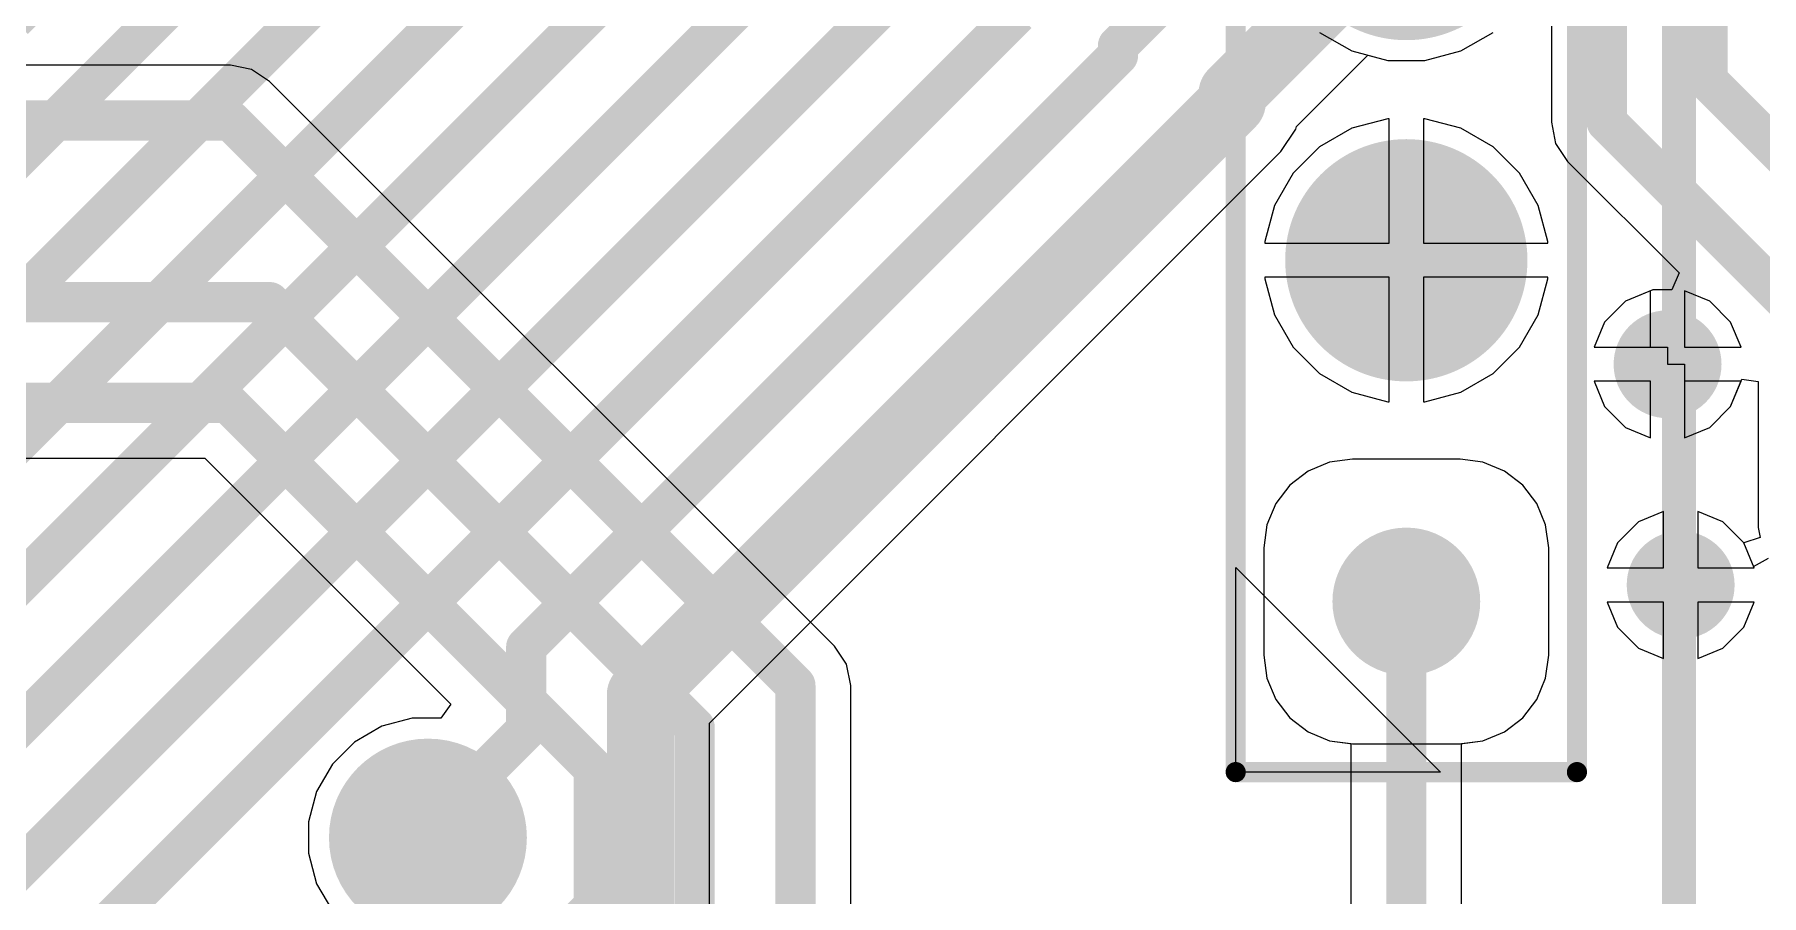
# Model space of a CAD drawing. Header units: inches. Extents: x -0.01 to 4.3, y -0.01 to 7.88.
# Drawn here: x 2.57 to 3.077, y 3.334 to 3.587 of the extents above; entities that cross this region are included whole.
import ezdxf

# ---------------------------------------------------------------- set-up
doc = ezdxf.new("R2010")
doc.units = ezdxf.units.IN
doc.header["$MEASUREMENT"] = 0
for name, color, linetype in [('Bottom Layer', 5, 'Continuous'), ('Bottom Solder', 6, 'Continuous'), ('Mechanical 29', 56, 'Continuous'), ('Multi-Layer', 9, 'Continuous'), ('Pad Holes', 156, 'Continuous'), ('Top Layer', 1, 'Continuous'), ('Top Overlay', 2, 'Continuous'), ('Top Solder', 216, 'Continuous'), ('Via Holes', 16, 'Continuous')]:
    doc.layers.add(name, color=color, linetype=linetype)

# ---------------------------------------------------------------- blocks, each defined once
blk = doc.blocks.new('PLS_12_2')
at = {"layer": 'Bottom Layer'}
h = blk.add_hatch(color=5, dxfattribs=at)
edge = h.paths.add_edge_path()
edge.add_arc((-0.45, 0), 0.031496, 0, 360)
at = {"layer": 'Bottom Solder'}
h = blk.add_hatch(color=6, dxfattribs=at)
edge = h.paths.add_edge_path()
edge.add_arc((-0.45, 0), 0.035496, 0, 360)
h = blk.add_hatch(color=6, dxfattribs=at)
edge = h.paths.add_edge_path()
edge.add_arc((-0.35, 0), 0.035496, 0, 360)
at = {"layer": 'Multi-Layer'}
h = blk.add_hatch(color=9, dxfattribs=at)
edge = h.paths.add_edge_path()
edge.add_arc((-0.45, 0), 0.031496, 0, 360)
at = {"layer": 'Pad Holes'}
h = blk.add_hatch(color=7, dxfattribs=at)
edge = h.paths.add_edge_path()
edge.add_arc((-0.55, 0), 0.0216535, 0, 360)
h = blk.add_hatch(color=7, dxfattribs=at)
edge = h.paths.add_edge_path()
edge.add_arc((-0.45, 0), 0.0216535, 0, 360)
at = {"layer": 'Top Layer'}
h = blk.add_hatch(color=1, dxfattribs=at)
edge = h.paths.add_edge_path()
edge.add_arc((-0.45, 0), 0.031496, 0, 360)
at = {"layer": 'Top Solder'}
h = blk.add_hatch(color=216, dxfattribs=at)
edge = h.paths.add_edge_path()
edge.add_arc((-0.45, 0), 0.035496, 0, 360)
h = blk.add_hatch(color=216, dxfattribs=at)
edge = h.paths.add_edge_path()
edge.add_arc((-0.35, 0), 0.035496, 0, 360)
at = {"layer": 'Mechanical 29'}
for p, q in [((-0.6, -0.01), (-0.6, 0.05)), ((-0.6, 0.05), (-0.54, 0.05)), ((-0.54, 0.05), (-0.6, -0.01))]:
    blk.add_line(p, q, dxfattribs=at)
for points in [[(-0.6, 0.05, 0.0059055, 0.0059055, 0), (0.6, 0.05, 0.0059055, 0.0059055, 0)], [(-0.6, 0.05, 0.0059055, 0.0059055, 0), (-0.6, -0.05, 0.0059055, 0.0059055, 0)], [(-0.6, -0.05, 0.0059055, 0.0059055, 0), (0.6, -0.05, 0.0059055, 0.0059055, 0)]]:
    blk.add_lwpolyline(points, format="xyseb", dxfattribs=at)
for points in [[(-0.6014764, 0.05, 0.0029527, 0.0029527, 1), (-0.5985236, 0.05, 0.0029527, 0.0029527, 1)], [(-0.6014764, 0.05, 0.0029527, 0.0029527, 1), (-0.5985236, 0.05, 0.0029527, 0.0029527, 1)], [(-0.6014764, -0.05, 0.0029527, 0.0029527, 1), (-0.5985236, -0.05, 0.0029527, 0.0029527, 1)], [(-0.6014764, -0.05, 0.0029527, 0.0029527, 1), (-0.5985236, -0.05, 0.0029527, 0.0029527, 1)]]:
    blk.add_lwpolyline(points, format="xyseb", close=True, dxfattribs=at)
at = {"layer": 'Top Overlay'}
for points in [[(-0.6, 0.05, 0.0059055, 0.0059055, 0), (-0.6, -0.05, 0.0059055, 0.0059055, 0)], [(-0.6, 0.05, 0.0059055, 0.0059055, 0), (0.6, 0.05, 0.0059055, 0.0059055, 0)], [(-0.6, -0.05, 0.0059055, 0.0059055, 0), (0.6, -0.05, 0.0059055, 0.0059055, 0)]]:
    blk.add_lwpolyline(points, format="xyseb", dxfattribs=at)
for points in [[(-0.6014764, 0.05, 0.0029527, 0.0029527, 1), (-0.5985236, 0.05, 0.0029527, 0.0029527, 1)], [(-0.6014764, 0.05, 0.0029527, 0.0029527, 1), (-0.5985236, 0.05, 0.0029527, 0.0029527, 1)], [(-0.6014764, -0.05, 0.0029527, 0.0029527, 1), (-0.5985236, -0.05, 0.0029527, 0.0029527, 1)], [(-0.6014764, -0.05, 0.0029527, 0.0029527, 1), (-0.5985236, -0.05, 0.0029527, 0.0029527, 1)]]:
    blk.add_lwpolyline(points, format="xyseb", close=True, dxfattribs=at)
blk = doc.blocks.new('B___P____4')
at = {"layer": 'Top Overlay'}
blk.add_lwpolyline([(-0.4, -1.05, 0.01, 0.01, 0), (-0.4, 1.05, 0.01, 0.01, 0)], format="xyseb", dxfattribs=at)

msp = doc.modelspace()

# ---------------------------------------------------------------- hatches: boundary and pattern name
at = {"layer": 'Bottom Layer'}
h = msp.add_hatch(color=5, dxfattribs=at)
edge = h.paths.add_edge_path()
edge.add_arc((3.049, 3.49), 0.011811, 0, 360)
h = msp.add_hatch(color=5, dxfattribs=at)
edge = h.paths.add_edge_path()
edge.add_arc((3.0528374, 3.4253056), 0.011811, 0, 360)
h = msp.add_hatch(color=5, dxfattribs=at)
edge = h.paths.add_edge_path()
edge.add_arc((2.6857184, 3.3512815), 0.025, 0, 360)
at = {"layer": 'Bottom Solder'}
h = msp.add_hatch(color=6, dxfattribs=at)
edge = h.paths.add_edge_path()
edge.add_arc((3.049, 3.49), 0.015811, 0, 360)
h = msp.add_hatch(color=6, dxfattribs=at)
edge = h.paths.add_edge_path()
edge.add_arc((3.0528374, 3.4253056), 0.015811, 0, 360)
h = msp.add_hatch(color=6, dxfattribs=at)
edge = h.paths.add_edge_path()
edge.add_arc((2.6857184, 3.3512815), 0.029, 0, 360)
at = {"layer": 'Top Layer'}
h = msp.add_hatch(color=1, dxfattribs=at)
edge = h.paths.add_edge_path()
edge.add_arc((3.049, 3.49), 0.011811, 0, 360)
h = msp.add_hatch(color=1, dxfattribs=at)
edge = h.paths.add_edge_path()
edge.add_arc((3.0528374, 3.4253056), 0.011811, 0, 360)
h = msp.add_hatch(color=1, dxfattribs=at)
edge = h.paths.add_edge_path()
edge.add_arc((2.6857184, 3.3512815), 0.025, 0, 360)
at = {"layer": 'Top Solder'}
h = msp.add_hatch(color=216, dxfattribs=at)
edge = h.paths.add_edge_path()
edge.add_arc((3.049, 3.49), 0.015811, 0, 360)
h = msp.add_hatch(color=216, dxfattribs=at)
edge = h.paths.add_edge_path()
edge.add_arc((3.0528374, 3.4253056), 0.015811, 0, 360)
h = msp.add_hatch(color=216, dxfattribs=at)
edge = h.paths.add_edge_path()
edge.add_arc((2.6857184, 3.3512815), 0.029, 0, 360)
at = {"layer": 'Via Holes'}
h = msp.add_hatch(color=7, dxfattribs=at)
edge = h.paths.add_edge_path()
edge.add_arc((3.049, 3.49), 0.0059055, 0, 360)
h = msp.add_hatch(color=7, dxfattribs=at)
edge = h.paths.add_edge_path()
edge.add_arc((3.0528374, 3.4253056), 0.0059055, 0, 360)
h = msp.add_hatch(color=7, dxfattribs=at)
edge = h.paths.add_edge_path()
edge.add_arc((2.6857184, 3.3512815), 0.014, 0, 360)

# ---------------------------------------------------------------- linework, layer by layer
at = {"layer": 'Bottom Layer'}
for p, q in [((2.9884578, 3.5818043), (2.9979201, 3.5872673)), ((2.9402522, 3.5596725), (2.9611245, 3.5805448)), ((2.9611245, 3.5805448), (2.9669778, 3.5789764)), ((2.9669778, 3.5789764), (2.977904, 3.5789764)), ((2.977904, 3.5789764), (2.9884578, 3.5818043)), ((2.9357143, 3.5523435), (2.9400999, 3.558907)), ((2.9400999, 3.558907), (2.9402522, 3.5596725)), ((2.956424, 3.5591405), (2.9469617, 3.5536775)), ((2.9669778, 3.5619684), (2.956424, 3.5591405)), ((2.9674407, 3.5619684), (2.9669778, 3.5619684)), ((2.9674407, 3.5254724), (2.9674407, 3.5619684)), ((2.977904, 3.5619684), (2.9774407, 3.5619684)), ((2.9774407, 3.5619684), (2.9774407, 3.5254724)), ((2.9884578, 3.5591405), (2.977904, 3.5619684)), ((2.9979201, 3.5536775), (2.9884578, 3.5591405)), ((2.9469617, 3.5536775), (2.9392358, 3.5459516)), ((3.005646, 3.5459516), (2.9979201, 3.5536775)), ((2.7682312, 3.3848604), (2.9357143, 3.5523435)), ((2.9392358, 3.5459516), (2.9337728, 3.5364893)), ((3.011109, 3.5364893), (3.005646, 3.5459516)), ((2.9337728, 3.5364893), (2.9309449, 3.5259355)), ((3.0139369, 3.5259355), (3.011109, 3.5364893)), ((2.9309449, 3.5259355), (2.9309449, 3.5254724)), ((2.9309449, 3.5254724), (2.9674407, 3.5254724)), ((2.9774407, 3.5254724), (3.0139369, 3.5254724)), ((3.0139369, 3.5254724), (3.0139369, 3.5259355)), ((2.9674407, 3.5154724), (2.9309449, 3.5154724)), ((2.9309449, 3.5154724), (2.9309449, 3.5150093)), ((2.9309449, 3.5150093), (2.9337728, 3.5044555)), ((2.9674407, 3.4789764), (2.9674407, 3.5154724)), ((3.0139369, 3.5154724), (2.9774407, 3.5154724)), ((2.9774407, 3.5154724), (2.9774407, 3.4789764)), ((3.011109, 3.5044555), (3.0139369, 3.5150093)), ((3.0139369, 3.5150093), (3.0139369, 3.5154724)), ((3.0366451, 3.5084905), (3.0305095, 3.5023549)), ((3.044, 3.511537), (3.0366451, 3.5084905)), ((3.044, 3.495), (3.044, 3.511537)), ((3.0613549, 3.5084905), (3.054, 3.511537)), ((3.054, 3.511537), (3.054, 3.495)), ((3.0674905, 3.5023549), (3.0613549, 3.5084905)), ((2.9337728, 3.5044555), (2.9392358, 3.4949932)), ((3.005646, 3.4949932), (3.011109, 3.5044555)), ((3.0305095, 3.5023549), (3.027463, 3.495)), ((3.070537, 3.495), (3.0674905, 3.5023549)), ((2.9392358, 3.4949932), (2.9469617, 3.4872673)), ((2.9979201, 3.4872673), (3.005646, 3.4949932)), ((3.027463, 3.495), (3.044, 3.495)), ((3.054, 3.495), (3.070537, 3.495)), ((2.9469617, 3.4872673), (2.956424, 3.4818043)), ((2.9884578, 3.4818043), (2.9979201, 3.4872673)), ((3.044, 3.485), (3.027463, 3.485)), ((3.027463, 3.485), (3.0305095, 3.4776451)), ((3.044, 3.468463), (3.044, 3.485)), ((3.070537, 3.485), (3.054, 3.485)), ((3.054, 3.485), (3.054, 3.468463)), ((3.0674905, 3.4776451), (3.070537, 3.485)), ((2.956424, 3.4818043), (2.9669778, 3.4789764)), ((2.9669778, 3.4789764), (2.9674407, 3.4789764)), ((2.9774407, 3.4789764), (2.977904, 3.4789764)), ((2.977904, 3.4789764), (2.9884578, 3.4818043)), ((3.0305095, 3.4776451), (3.0366451, 3.4715095)), ((3.0613549, 3.4715095), (3.0674905, 3.4776451)), ((3.0366451, 3.4715095), (3.044, 3.468463)), ((3.054, 3.468463), (3.0613549, 3.4715095)), ((2.9566929, 3.4621906), (2.9499713, 3.4613057)), ((2.9881889, 3.4621906), (2.9566929, 3.4621906)), ((2.9949105, 3.4613057), (2.9881889, 3.4621906)), ((2.9437078, 3.4587113), (2.9383292, 3.4545841)), ((2.9499713, 3.4613057), (2.9437078, 3.4587113)), ((3.001174, 3.4587113), (2.9949105, 3.4613057)), ((3.0065526, 3.4545841), (3.001174, 3.4587113)), ((2.9383292, 3.4545841), (2.934202, 3.4492055)), ((3.0106798, 3.4492055), (3.0065526, 3.4545841)), ((2.934202, 3.4492055), (2.9316076, 3.442942)), ((3.0132742, 3.442942), (3.0106798, 3.4492055)), ((3.0478374, 3.4468426), (3.0404825, 3.4437961)), ((3.0478374, 3.4303056), (3.0478374, 3.4468426)), ((3.0651923, 3.4437961), (3.0578374, 3.4468426)), ((3.0578374, 3.4468426), (3.0578374, 3.4303056)), ((2.9316076, 3.442942), (2.9307227, 3.4362204)), ((3.0141591, 3.4362204), (3.0132742, 3.442942)), ((3.0404825, 3.4437961), (3.0343469, 3.4376605)), ((3.0713279, 3.4376605), (3.0651923, 3.4437961)), ((3.0343469, 3.4376605), (3.0313004, 3.4303056)), ((3.0743744, 3.4303056), (3.0713279, 3.4376605)), ((2.9307227, 3.4362204), (2.9307227, 3.4047244)), ((3.0141591, 3.4047244), (3.0141591, 3.4362204)), ((3.0313004, 3.4303056), (3.0478374, 3.4303056)), ((3.0578374, 3.4303056), (3.0743744, 3.4303056)), ((3.0478374, 3.4203056), (3.0313004, 3.4203056)), ((3.0313004, 3.4203056), (3.0343469, 3.4129507)), ((3.0478374, 3.4037686), (3.0478374, 3.4203056)), ((3.0743744, 3.4203056), (3.0578374, 3.4203056)), ((3.0578374, 3.4203056), (3.0578374, 3.4037686)), ((3.0713279, 3.4129507), (3.0743744, 3.4203056)), ((3.0343469, 3.4129507), (3.0404825, 3.4068151)), ((3.0651923, 3.4068151), (3.0713279, 3.4129507)), ((3.0404825, 3.4068151), (3.0478374, 3.4037686)), ((3.0578374, 3.4037686), (3.0651923, 3.4068151)), ((2.9307227, 3.4047244), (2.9316076, 3.3980028)), ((3.0132742, 3.3980028), (3.0141591, 3.4047244)), ((2.9316076, 3.3980028), (2.934202, 3.3917393)), ((3.0106798, 3.3917393), (3.0132742, 3.3980028)), ((2.934202, 3.3917393), (2.9383292, 3.3863607)), ((3.0065526, 3.3863607), (3.0106798, 3.3917393)), ((2.9383292, 3.3863607), (2.9437078, 3.3822335)), ((3.001174, 3.3822335), (3.0065526, 3.3863607)), ((2.7682312, 3.3130846), (2.7682312, 3.3848604)), ((2.9437078, 3.3822335), (2.9499713, 3.3796391)), ((2.9949105, 3.3796391), (3.001174, 3.3822335)), ((2.9499713, 3.3796391), (2.9566929, 3.3787542)), ((2.9566929, 3.3787542), (2.9881889, 3.3787542)), ((2.9881889, 3.3787542), (2.9949105, 3.3796391))]:
    msp.add_line(p, q, dxfattribs=at)
for points in [[(2.5643219, 3.590953, 0.011811, 0.011811, 0), (2.6517242, 3.6783553, 0.011811, 0.011811, 0)], [(2.5765525, 3.5614255, 0.011811, 0.011811, 0), (2.6812517, 3.6661247, 0.011811, 0.011811, 0)], [(2.5887831, 3.531898, 0.011811, 0.011811, 0), (2.7107792, 3.6538941, 0.011811, 0.011811, 0)], [(2.6010137, 3.5023705, 0.011811, 0.011811, 0), (2.7403067, 3.6416635, 0.011811, 0.011811, 0)], [(2.6132443, 3.472843, 0.011811, 0.011811, 0), (2.7698342, 3.6294329, 0.011811, 0.011811, 0)], [(2.9214087, 3.5694402, 0.019685, 0.019685, 0), (2.9724409, 3.6204724, 0.019685, 0.019685, 0)], [(2.6254749, 3.4433155, 0.011811, 0.011811, 0), (2.7993617, 3.6172023, 0.011811, 0.011811, 0)], [(2.8879442, 3.5833016, 0.011811, 0.011811, 0), (2.9173228, 3.6126802, 0.011811, 0.011811, 0)], [(2.6377055, 3.413788, 0.011811, 0.011811, 0), (2.8288892, 3.6049717, 0.011811, 0.011811, 0)], [(2.6499361, 3.3842605, 0.011811, 0.011811, 0), (2.8584167, 3.5927411, 0.011811, 0.011811, 0)], [(2.8879442, 3.5805105, 0.011811, 0.011811, 0), (2.8879442, 3.5833016, 0.011811, 0.011811, 0)], [(2.7145355, 3.4071018, 0.011811, 0.011811, 0), (2.8879442, 3.5805105, 0.011811, 0.011811, 0)], [(2.9214087, 3.5666491, 0.019685, 0.019685, 0), (2.9214087, 3.5694402, 0.019685, 0.019685, 0)], [(2.748, 3.3932404, 0.019685, 0.019685, 0), (2.9214087, 3.5666491, 0.019685, 0.019685, 0)], [(2.3705745, 3.355448, 0.011811, 0.011811, 0), (2.576552, 3.5614255, 0.011811, 0.011811, 0)], [(2.576552, 3.5614255, 0.011811, 0.011811, 0), (2.5765525, 3.5614255, 0.011811, 0.011811, 0)], [(2.400102, 3.3432174, 0.011811, 0.011811, 0), (2.5887826, 3.531898, 0.011811, 0.011811, 0)], [(2.5887826, 3.531898, 0.011811, 0.011811, 0), (2.5887831, 3.531898, 0.011811, 0.011811, 0)], [(2.4296295, 3.3309868, 0.011811, 0.011811, 0), (2.6010132, 3.5023705, 0.011811, 0.011811, 0)], [(2.6010132, 3.5023705, 0.011811, 0.011811, 0), (2.6010137, 3.5023705, 0.011811, 0.011811, 0)], [(2.459157, 3.3187562, 0.011811, 0.011811, 0), (2.6132438, 3.472843, 0.011811, 0.011811, 0)], [(2.6132438, 3.472843, 0.011811, 0.011811, 0), (2.6132443, 3.472843, 0.011811, 0.011811, 0)], [(2.4886845, 3.3065256, 0.011811, 0.011811, 0), (2.6254744, 3.4433155, 0.011811, 0.011811, 0)], [(2.6254744, 3.4433155, 0.011811, 0.011811, 0), (2.6254749, 3.4433155, 0.011811, 0.011811, 0)], [(2.518212, 3.294295, 0.011811, 0.011811, 0), (2.637705, 3.413788, 0.011811, 0.011811, 0)], [(2.637705, 3.413788, 0.011811, 0.011811, 0), (2.6377055, 3.413788, 0.011811, 0.011811, 0)], [(2.7145355, 3.3828746, 0.011811, 0.011811, 0), (2.7145355, 3.4071018, 0.011811, 0.011811, 0)], [(2.748, 3.2928534, 0.019685, 0.019685, 0), (2.748, 3.3932404, 0.019685, 0.019685, 0)], [(2.5477395, 3.2820644, 0.011811, 0.011811, 0), (2.6499356, 3.3842605, 0.011811, 0.011811, 0)], [(2.6499356, 3.3842605, 0.011811, 0.011811, 0), (2.6499361, 3.3842605, 0.011811, 0.011811, 0)], [(2.6857184, 3.3540575, 0.011811, 0.011811, 0), (2.7145355, 3.3828746, 0.011811, 0.011811, 0)], [(2.6857184, 3.3512815, 0.011811, 0.011811, 0), (2.6857184, 3.3540575, 0.011811, 0.011811, 0)]]:
    msp.add_lwpolyline(points, format="xyseb", dxfattribs=at)
for points in [[(2.8849915, 3.5833016, 0.0059055, 0.0059055, 1), (2.8908969, 3.5833016, 0.0059055, 0.0059055, 1)], [(2.8849915, 3.5833016, 0.0059055, 0.0059055, 1), (2.8908969, 3.5833016, 0.0059055, 0.0059055, 1)], [(2.8849915, 3.5805105, 0.0059055, 0.0059055, 1), (2.8908969, 3.5805105, 0.0059055, 0.0059055, 1)], [(2.8849915, 3.5805105, 0.0059055, 0.0059055, 1), (2.8908969, 3.5805105, 0.0059055, 0.0059055, 1)], [(2.9164875, 3.5694402, 0.0098425, 0.0098425, 1), (2.9263299, 3.5694402, 0.0098425, 0.0098425, 1)], [(2.9164875, 3.5694402, 0.0098425, 0.0098425, 1), (2.9263299, 3.5694402, 0.0098425, 0.0098425, 1)], [(2.9164875, 3.5666491, 0.0098425, 0.0098425, 1), (2.9263299, 3.5666491, 0.0098425, 0.0098425, 1)], [(2.9164875, 3.5666491, 0.0098425, 0.0098425, 1), (2.9263299, 3.5666491, 0.0098425, 0.0098425, 1)], [(2.5735993, 3.5614255, 0.0059055, 0.0059055, 1), (2.5795047, 3.5614255, 0.0059055, 0.0059055, 1)], [(2.5735993, 3.5614255, 0.0059055, 0.0059055, 1), (2.5795047, 3.5614255, 0.0059055, 0.0059055, 1)], [(2.5735998, 3.5614255, 0.0059055, 0.0059055, 1), (2.5795052, 3.5614255, 0.0059055, 0.0059055, 1)], [(2.5735998, 3.5614255, 0.0059055, 0.0059055, 1), (2.5795052, 3.5614255, 0.0059055, 0.0059055, 1)], [(2.5858299, 3.531898, 0.0059055, 0.0059055, 1), (2.5917353, 3.531898, 0.0059055, 0.0059055, 1)], [(2.5858299, 3.531898, 0.0059055, 0.0059055, 1), (2.5917353, 3.531898, 0.0059055, 0.0059055, 1)], [(2.5858304, 3.531898, 0.0059055, 0.0059055, 1), (2.5917358, 3.531898, 0.0059055, 0.0059055, 1)], [(2.5858304, 3.531898, 0.0059055, 0.0059055, 1), (2.5917358, 3.531898, 0.0059055, 0.0059055, 1)], [(2.5980605, 3.5023705, 0.0059055, 0.0059055, 1), (2.6039659, 3.5023705, 0.0059055, 0.0059055, 1)], [(2.5980605, 3.5023705, 0.0059055, 0.0059055, 1), (2.6039659, 3.5023705, 0.0059055, 0.0059055, 1)], [(2.598061, 3.5023705, 0.0059055, 0.0059055, 1), (2.6039664, 3.5023705, 0.0059055, 0.0059055, 1)], [(2.598061, 3.5023705, 0.0059055, 0.0059055, 1), (2.6039664, 3.5023705, 0.0059055, 0.0059055, 1)], [(2.6102911, 3.472843, 0.0059055, 0.0059055, 1), (2.6161965, 3.472843, 0.0059055, 0.0059055, 1)], [(2.6102911, 3.472843, 0.0059055, 0.0059055, 1), (2.6161965, 3.472843, 0.0059055, 0.0059055, 1)], [(2.6102916, 3.472843, 0.0059055, 0.0059055, 1), (2.616197, 3.472843, 0.0059055, 0.0059055, 1)], [(2.6102916, 3.472843, 0.0059055, 0.0059055, 1), (2.616197, 3.472843, 0.0059055, 0.0059055, 1)], [(2.6225217, 3.4433155, 0.0059055, 0.0059055, 1), (2.6284271, 3.4433155, 0.0059055, 0.0059055, 1)], [(2.6225217, 3.4433155, 0.0059055, 0.0059055, 1), (2.6284271, 3.4433155, 0.0059055, 0.0059055, 1)], [(2.6225222, 3.4433155, 0.0059055, 0.0059055, 1), (2.6284276, 3.4433155, 0.0059055, 0.0059055, 1)], [(2.6225222, 3.4433155, 0.0059055, 0.0059055, 1), (2.6284276, 3.4433155, 0.0059055, 0.0059055, 1)], [(2.6347523, 3.413788, 0.0059055, 0.0059055, 1), (2.6406577, 3.413788, 0.0059055, 0.0059055, 1)], [(2.6347523, 3.413788, 0.0059055, 0.0059055, 1), (2.6406577, 3.413788, 0.0059055, 0.0059055, 1)], [(2.6347528, 3.413788, 0.0059055, 0.0059055, 1), (2.6406582, 3.413788, 0.0059055, 0.0059055, 1)], [(2.6347528, 3.413788, 0.0059055, 0.0059055, 1), (2.6406582, 3.413788, 0.0059055, 0.0059055, 1)], [(2.7115828, 3.4071018, 0.0059055, 0.0059055, 1), (2.7174882, 3.4071018, 0.0059055, 0.0059055, 1)], [(2.7115828, 3.4071018, 0.0059055, 0.0059055, 1), (2.7174882, 3.4071018, 0.0059055, 0.0059055, 1)], [(2.7430788, 3.3932404, 0.0098425, 0.0098425, 1), (2.7529212, 3.3932404, 0.0098425, 0.0098425, 1)], [(2.7430788, 3.3932404, 0.0098425, 0.0098425, 1), (2.7529212, 3.3932404, 0.0098425, 0.0098425, 1)], [(2.6469829, 3.3842605, 0.0059055, 0.0059055, 1), (2.6528883, 3.3842605, 0.0059055, 0.0059055, 1)], [(2.6469829, 3.3842605, 0.0059055, 0.0059055, 1), (2.6528883, 3.3842605, 0.0059055, 0.0059055, 1)], [(2.6469834, 3.3842605, 0.0059055, 0.0059055, 1), (2.6528888, 3.3842605, 0.0059055, 0.0059055, 1)], [(2.6469834, 3.3842605, 0.0059055, 0.0059055, 1), (2.6528888, 3.3842605, 0.0059055, 0.0059055, 1)], [(2.7115828, 3.3828746, 0.0059055, 0.0059055, 1), (2.7174882, 3.3828746, 0.0059055, 0.0059055, 1)], [(2.7115828, 3.3828746, 0.0059055, 0.0059055, 1), (2.7174882, 3.3828746, 0.0059055, 0.0059055, 1)], [(2.6827657, 3.3540575, 0.0059055, 0.0059055, 1), (2.6886711, 3.3540575, 0.0059055, 0.0059055, 1)], [(2.6827657, 3.3540575, 0.0059055, 0.0059055, 1), (2.6886711, 3.3540575, 0.0059055, 0.0059055, 1)], [(2.6827657, 3.3512815, 0.0059055, 0.0059055, 1), (2.6886711, 3.3512815, 0.0059055, 0.0059055, 1)]]:
    msp.add_lwpolyline(points, format="xyseb", close=True, dxfattribs=at)
at = {"layer": 'Top Layer'}
for p, q in [((3.0149636, 3.6011318), (3.0149636, 3.5609195)), ((2.9469617, 3.5872673), (2.956424, 3.5818043)), ((2.9884578, 3.5818043), (2.9979201, 3.5872673)), ((2.956424, 3.5818043), (2.9669778, 3.5789764)), ((2.9669778, 3.5789764), (2.977904, 3.5789764)), ((2.977904, 3.5789764), (2.9884578, 3.5818043)), ((2.6278477, 3.5776473), (2.4879643, 3.5776473)), ((2.6340537, 3.5764128), (2.6278477, 3.5776473)), ((2.6393149, 3.5728974), (2.6340537, 3.5764128)), ((2.8048626, 3.4073497), (2.6393149, 3.5728974)), ((2.956424, 3.5591405), (2.9469617, 3.5536775)), ((2.9669778, 3.5619684), (2.956424, 3.5591405)), ((2.9674407, 3.5619684), (2.9669778, 3.5619684)), ((2.9674407, 3.5254724), (2.9674407, 3.5619684)), ((2.977904, 3.5619684), (2.9774407, 3.5619684)), ((2.9774407, 3.5619684), (2.9774407, 3.5254724)), ((2.9884578, 3.5591405), (2.977904, 3.5619684)), ((2.9979201, 3.5536775), (2.9884578, 3.5591405)), ((3.0149636, 3.5609195), (3.0161981, 3.5547135)), ((2.9469617, 3.5536775), (2.9392358, 3.5459516)), ((3.005646, 3.5459516), (2.9979201, 3.5536775)), ((3.0161981, 3.5547135), (3.0197135, 3.5494523)), ((3.0197135, 3.5494523), (3.0523548, 3.516811)), ((2.9392358, 3.5459516), (2.9337728, 3.5364893)), ((3.011109, 3.5364893), (3.005646, 3.5459516)), ((2.9337728, 3.5364893), (2.9309449, 3.5259355)), ((3.0139369, 3.5259355), (3.011109, 3.5364893)), ((2.9309449, 3.5259355), (2.9309449, 3.5254724)), ((2.9309449, 3.5254724), (2.9674407, 3.5254724)), ((2.9774407, 3.5254724), (3.0139369, 3.5254724)), ((3.0139369, 3.5254724), (3.0139369, 3.5259355)), ((2.9674407, 3.5154724), (2.9309449, 3.5154724)), ((2.9309449, 3.5154724), (2.9309449, 3.5150093)), ((2.9309449, 3.5150093), (2.9337728, 3.5044555)), ((2.9674407, 3.4789764), (2.9674407, 3.5154724)), ((3.0139369, 3.5154724), (2.9774407, 3.5154724)), ((2.9774407, 3.5154724), (2.9774407, 3.4789764)), ((3.011109, 3.5044555), (3.0139369, 3.5150093)), ((3.0139369, 3.5150093), (3.0139369, 3.5154724)), ((3.0523548, 3.516811), (3.0502837, 3.511811)), ((3.0366451, 3.5084905), (3.0305095, 3.5023549)), ((3.0446615, 3.511811), (3.0366451, 3.5084905)), ((3.0502837, 3.511811), (3.0446615, 3.511811)), ((2.9337728, 3.5044555), (2.9392358, 3.4949932)), ((3.005646, 3.4949932), (3.011109, 3.5044555)), ((3.0305095, 3.5023549), (3.027463, 3.495)), ((2.9392358, 3.4949932), (2.9469617, 3.4872673)), ((2.9979201, 3.4872673), (3.005646, 3.4949932)), ((3.027463, 3.495), (3.049, 3.495)), ((3.049, 3.495), (3.049, 3.49)), ((2.9469617, 3.4872673), (2.956424, 3.4818043)), ((2.9884578, 3.4818043), (2.9979201, 3.4872673)), ((3.049, 3.49), (3.054, 3.49)), ((3.054, 3.49), (3.054, 3.468463)), ((3.044, 3.485), (3.027463, 3.485)), ((3.027463, 3.485), (3.0305095, 3.4776451)), ((3.044, 3.468463), (3.044, 3.485)), ((3.0674905, 3.4776451), (3.070811, 3.4856614)), ((3.070811, 3.4856614), (3.0755231, 3.4849664)), ((3.0755231, 3.4849664), (3.0755231, 3.4421181)), ((2.956424, 3.4818043), (2.9669778, 3.4789764)), ((2.9669778, 3.4789764), (2.9674407, 3.4789764)), ((2.9774407, 3.4789764), (2.977904, 3.4789764)), ((2.977904, 3.4789764), (2.9884578, 3.4818043)), ((3.0305095, 3.4776451), (3.0366451, 3.4715095)), ((3.0613549, 3.4715095), (3.0674905, 3.4776451)), ((3.0366451, 3.4715095), (3.044, 3.468463)), ((3.054, 3.468463), (3.0613549, 3.4715095)), ((2.3519929, 3.4624406), (2.6203867, 3.4624406)), ((2.6203867, 3.4624406), (2.6924081, 3.3904192)), ((2.9566929, 3.4621906), (2.9499713, 3.4613057)), ((2.9881889, 3.4621906), (2.9566929, 3.4621906)), ((2.9949105, 3.4613057), (2.9881889, 3.4621906)), ((2.9437078, 3.4587113), (2.9383292, 3.4545841)), ((2.9499713, 3.4613057), (2.9437078, 3.4587113)), ((3.001174, 3.4587113), (2.9949105, 3.4613057)), ((3.0065526, 3.4545841), (3.001174, 3.4587113)), ((2.9383292, 3.4545841), (2.934202, 3.4492055)), ((3.0106798, 3.4492055), (3.0065526, 3.4545841)), ((2.934202, 3.4492055), (2.9316076, 3.442942)), ((3.0132742, 3.442942), (3.0106798, 3.4492055)), ((3.0478374, 3.4468426), (3.0404825, 3.4437961)), ((3.0478374, 3.4303056), (3.0478374, 3.4468426)), ((3.0651923, 3.4437961), (3.0578374, 3.4468426)), ((3.0578374, 3.4468426), (3.0578374, 3.4303056)), ((2.9316076, 3.442942), (2.9307227, 3.4362204)), ((3.0141591, 3.4362204), (3.0132742, 3.442942)), ((3.0404825, 3.4437961), (3.0343469, 3.4376605)), ((3.0713278, 3.4376606), (3.0651923, 3.4437961)), ((3.0755231, 3.4421181), (3.0761048, 3.4391936)), ((3.0343469, 3.4376605), (3.0313004, 3.4303056)), ((3.0761048, 3.4391936), (3.0713278, 3.4376606)), ((2.9307227, 3.4362204), (2.9307227, 3.4047244)), ((3.0141591, 3.4047244), (3.0141591, 3.4362204)), ((3.0741854, 3.4307618), (3.0786164, 3.4331302)), ((3.0313004, 3.4303056), (3.0478374, 3.4303056)), ((3.0578374, 3.4303056), (3.0743744, 3.4303056)), ((3.0743744, 3.4303056), (3.0741854, 3.4307618)), ((3.0478374, 3.4203056), (3.0313004, 3.4203056)), ((3.0313004, 3.4203056), (3.0343469, 3.4129507)), ((3.0478374, 3.4037686), (3.0478374, 3.4203056)), ((3.0743744, 3.4203056), (3.0578374, 3.4203056)), ((3.0578374, 3.4203056), (3.0578374, 3.4037686)), ((3.0713279, 3.4129507), (3.0743744, 3.4203056)), ((3.0343469, 3.4129507), (3.0404825, 3.4068151)), ((3.0651923, 3.4068151), (3.0713279, 3.4129507)), ((2.808378, 3.4020885), (2.8048626, 3.4073497)), ((3.0404825, 3.4068151), (3.0478374, 3.4037686)), ((3.0578374, 3.4037686), (3.0651923, 3.4068151)), ((2.8096125, 3.3958825), (2.808378, 3.4020885)), ((2.9307227, 3.4047244), (2.9316076, 3.3980028)), ((3.0132742, 3.3980028), (3.0141591, 3.4047244)), ((2.8096125, 3.2780723), (2.8096125, 3.3958825)), ((2.9316076, 3.3980028), (2.934202, 3.3917393)), ((3.0106798, 3.3917393), (3.0132742, 3.3980028)), ((2.934202, 3.3917393), (2.9383292, 3.3863607)), ((3.0065526, 3.3863607), (3.0106798, 3.3917393)), ((2.6811106, 3.3862815), (2.6722089, 3.3838963)), ((2.6894747, 3.3862815), (2.6811106, 3.3862815)), ((2.6924081, 3.3904192), (2.6894747, 3.3862815)), ((2.9383292, 3.3863607), (2.9437078, 3.3822335)), ((3.001174, 3.3822335), (3.0065526, 3.3863607)), ((2.6722089, 3.3838963), (2.6642279, 3.3792885)), ((2.9437078, 3.3822335), (2.9499713, 3.3796391)), ((2.9949105, 3.3796391), (3.001174, 3.3822335)), ((2.6642279, 3.3792885), (2.6577114, 3.372772)), ((2.9499713, 3.3796391), (2.9562238, 3.378816)), ((2.9562238, 3.378816), (2.9562238, 3.3045052)), ((2.988658, 3.378816), (2.9949105, 3.3796391)), ((2.988658, 3.3112225), (2.988658, 3.378816)), ((2.6577114, 3.372772), (2.6531036, 3.364791)), ((2.6531036, 3.364791), (2.6507184, 3.3558893)), ((2.6507184, 3.3558893), (2.6507184, 3.3466737)), ((2.6507184, 3.3466737), (2.6531036, 3.337772)), ((2.6531036, 3.337772), (2.6577114, 3.329791))]:
    msp.add_line(p, q, dxfattribs=at)
for points in [[(3.0607082, 3.5731501, 0.011811, 0.011811, 0), (3.0607082, 3.7322051, 0.011811, 0.011811, 0)], [(3.0311807, 3.5609195, 0.011811, 0.011811, 0), (3.0311807, 3.6617326, 0.011811, 0.011811, 0)], [(3.0607082, 3.5731501, 0.011811, 0.011811, 0), (3.1523622, 3.4814961, 0.011811, 0.011811, 0)], [(2.481247, 3.5614302, 0.011811, 0.011811, 0), (2.6278477, 3.5614302, 0.011811, 0.011811, 0)], [(2.6278477, 3.5614302, 0.011811, 0.011811, 0), (2.7933954, 3.3958825, 0.011811, 0.011811, 0)], [(3.0311807, 3.5609195, 0.011811, 0.011811, 0), (3.0917402, 3.50036, 0.011811, 0.011811, 0)], [(2.4927339, 3.5081852, 0.011811, 0.011811, 0), (2.6393346, 3.5081852, 0.011811, 0.011811, 0)], [(2.6393346, 3.5081852, 0.011811, 0.011811, 0), (2.7638679, 3.3836519, 0.011811, 0.011811, 0)], [(2.3519929, 3.4786577, 0.011811, 0.011811, 0), (2.627104, 3.4786577, 0.011811, 0.011811, 0)], [(2.627104, 3.4786577, 0.011811, 0.011811, 0), (2.7343404, 3.3714213, 0.011811, 0.011811, 0)], [(2.9724409, 3.3045052, 0.011811, 0.011811, 0), (2.9724409, 3.4204724, 0.011811, 0.011811, 0)], [(2.7933954, 3.2780723, 0.011811, 0.011811, 0), (2.7933954, 3.3958825, 0.011811, 0.011811, 0)], [(2.7638679, 3.3189111, 0.011811, 0.011811, 0), (2.7638679, 3.3836519, 0.011811, 0.011811, 0)], [(2.7343404, 3.3311417, 0.011811, 0.011811, 0), (2.7343404, 3.3714213, 0.011811, 0.011811, 0)], [(2.6857184, 3.3512815, 0.011811, 0.011811, 0), (2.6930255, 3.3439744, 0.011811, 0.011811, 0)], [(2.6930255, 3.3282427, 0.011811, 0.011811, 0), (2.6930255, 3.3439744, 0.011811, 0.011811, 0)], [(2.7255275, 3.3223288, 0.011811, 0.011811, 0), (2.7343404, 3.3311417, 0.011811, 0.011811, 0)]]:
    msp.add_lwpolyline(points, format="xyseb", dxfattribs=at)
for points in [[(3.0577555, 3.5731501, 0.0059055, 0.0059055, 1), (3.0636609, 3.5731501, 0.0059055, 0.0059055, 1)], [(3.0577555, 3.5731501, 0.0059055, 0.0059055, 1), (3.0636609, 3.5731501, 0.0059055, 0.0059055, 1)], [(2.624895, 3.5614302, 0.0059055, 0.0059055, 1), (2.6308004, 3.5614302, 0.0059055, 0.0059055, 1)], [(2.624895, 3.5614302, 0.0059055, 0.0059055, 1), (2.6308004, 3.5614302, 0.0059055, 0.0059055, 1)], [(3.028228, 3.5609195, 0.0059055, 0.0059055, 1), (3.0341334, 3.5609195, 0.0059055, 0.0059055, 1)], [(3.028228, 3.5609195, 0.0059055, 0.0059055, 1), (3.0341334, 3.5609195, 0.0059055, 0.0059055, 1)], [(2.6363819, 3.5081852, 0.0059055, 0.0059055, 1), (2.6422873, 3.5081852, 0.0059055, 0.0059055, 1)], [(2.6363819, 3.5081852, 0.0059055, 0.0059055, 1), (2.6422873, 3.5081852, 0.0059055, 0.0059055, 1)], [(2.6241513, 3.4786577, 0.0059055, 0.0059055, 1), (2.6300567, 3.4786577, 0.0059055, 0.0059055, 1)], [(2.6241513, 3.4786577, 0.0059055, 0.0059055, 1), (2.6300567, 3.4786577, 0.0059055, 0.0059055, 1)], [(2.9694882, 3.4204724, 0.0059055, 0.0059055, 1), (2.9753936, 3.4204724, 0.0059055, 0.0059055, 1)], [(2.7904427, 3.3958825, 0.0059055, 0.0059055, 1), (2.7963481, 3.3958825, 0.0059055, 0.0059055, 1)], [(2.7904427, 3.3958825, 0.0059055, 0.0059055, 1), (2.7963481, 3.3958825, 0.0059055, 0.0059055, 1)], [(2.7609152, 3.3836519, 0.0059055, 0.0059055, 1), (2.7668206, 3.3836519, 0.0059055, 0.0059055, 1)], [(2.7609152, 3.3836519, 0.0059055, 0.0059055, 1), (2.7668206, 3.3836519, 0.0059055, 0.0059055, 1)], [(2.7313877, 3.3714213, 0.0059055, 0.0059055, 1), (2.7372931, 3.3714213, 0.0059055, 0.0059055, 1)], [(2.7313877, 3.3714213, 0.0059055, 0.0059055, 1), (2.7372931, 3.3714213, 0.0059055, 0.0059055, 1)], [(2.6827657, 3.3512815, 0.0059055, 0.0059055, 1), (2.6886711, 3.3512815, 0.0059055, 0.0059055, 1)], [(2.6900728, 3.3439744, 0.0059055, 0.0059055, 1), (2.6959782, 3.3439744, 0.0059055, 0.0059055, 1)], [(2.6900728, 3.3439744, 0.0059055, 0.0059055, 1), (2.6959782, 3.3439744, 0.0059055, 0.0059055, 1)], [(2.7313877, 3.3311417, 0.0059055, 0.0059055, 1), (2.7372931, 3.3311417, 0.0059055, 0.0059055, 1)], [(2.7313877, 3.3311417, 0.0059055, 0.0059055, 1), (2.7372931, 3.3311417, 0.0059055, 0.0059055, 1)]]:
    msp.add_lwpolyline(points, format="xyseb", close=True, dxfattribs=at)

# ---------------------------------------------------------------- block references
msp.add_blockref('B___P____4', (3.4523622, 3.8314961))
at = {"rotation": 90}
msp.add_blockref('PLS_12_2', (2.9724409, 3.9704724), dxfattribs=at)

doc.saveas('drawing.dxf')
